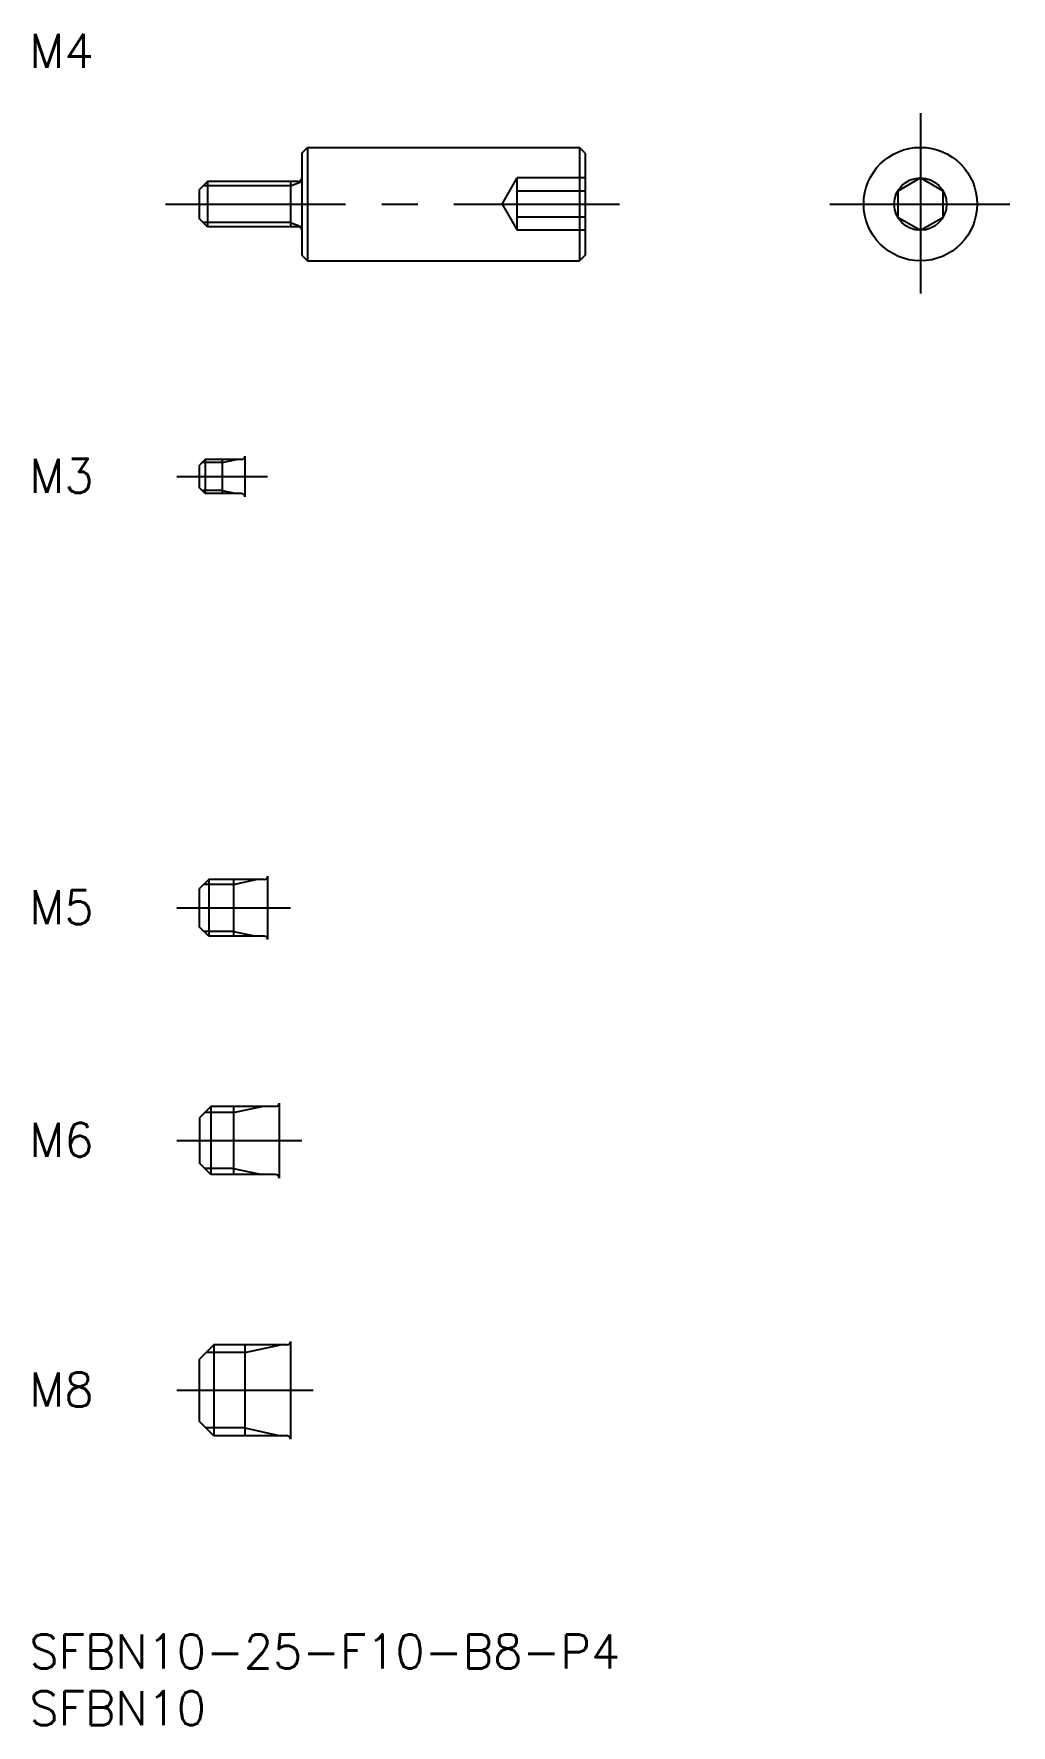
# Model space of a CAD drawing. Extents: x 0 to 87, y -8 to 141.
import ezdxf

# ---------------------------------------------------------------- set-up
doc = ezdxf.new("R2010")
doc.units = 0
doc.header["$LTSCALE"] = 0.5
doc.linetypes.add('CENTER', pattern=[50.8, 31.75, -6.35, 6.35, -6.35])
doc.linetypes.add('DASHED', pattern=[19.05, 12.7, -6.35])
for name, color, linetype in [('MSM_CENTER', 1, 'CENTER'), ('MSM_CONTINUOUS', 7, 'CONTINUOUS'), ('MSM_DASHED', 4, 'DASHED'), ('MSM_NARROW', 5, 'CONTINUOUS'), ('MSM_PART_NUMBER', 7, 'CONTINUOUS')]:
    doc.layers.add(name, color=color, linetype=linetype)
doc.styles.get("Standard").update_dxf_attribs({"font": 'txt.shx', "height": 1, "bigfont": 'bigfont.shx'})

# ---------------------------------------------------------------- blocks, each defined once
blk = doc.blocks.new('*U12')
at = {"layer": 'MSM_PART_NUMBER'}
blk.add_text('SFBN10-25-F10-B8-P4', height=3, dxfattribs=at).set_placement((0, -3))
blk = doc.blocks.new('*U13')
at = {"layer": 'MSM_PART_NUMBER'}
blk.add_text('SFBN10', height=3, dxfattribs=at).set_placement((0, -8))
blk = doc.blocks.new('*U14')
at = {"layer": 'MSM_PART_NUMBER'}
blk.add_text('M8', height=3, dxfattribs=at).set_placement((0, 20.06))
blk = doc.blocks.new('*U15')
at = {"layer": 'MSM_PART_NUMBER'}
blk.add_text('M6', height=3, dxfattribs=at).set_placement((0, 42.06))
blk = doc.blocks.new('*U16')
at = {"layer": 'MSM_PART_NUMBER'}
blk.add_text('M5', height=3, dxfattribs=at).set_placement((0, 62.56))
blk = doc.blocks.new('*U17')
at = {"layer": 'MSM_PART_NUMBER'}
blk.add_text('M4', height=3, dxfattribs=at).set_placement((0, 138))
blk = doc.blocks.new('*U18')
at = {"layer": 'MSM_PART_NUMBER'}
blk.add_text('M3', height=3, dxfattribs=at).set_placement((0, 100.56))

msp = doc.modelspace()

# ---------------------------------------------------------------- linework, layer by layer
at = {"layer": 'MSM_CENTER'}
for p, q in [((78.54, 134), (78.54, 118)), ((12, 126), (52, 126)), ((70.54, 126), (86.54, 126)), ((13, 102), (21, 102)), ((13, 64), (23, 64)), ((13, 43.5), (24, 43.5)), ((13, 21.5), (25, 21.5))]:
    msp.add_line(p, q, dxfattribs=at)
at = {"layer": 'MSM_CONTINUOUS'}
for p, q in [((24, 130.5), (24.5, 131)), ((24, 130.5), (24, 121.5)), ((24.5, 131), (24.5, 121)), ((24.5, 131), (48.5, 131)), ((48.5, 131), (48.5, 121)), ((49, 130.5), (48.5, 131)), ((49, 130.5), (49, 121.5)), ((78.54, 128.31), (76.54, 127.15)), ((80.54, 127.15), (78.54, 128.31)), ((15.7, 128), (15, 127.3)), ((15, 124.7), (15, 127.3)), ((23.7, 128), (15.7, 128)), ((15.7, 128), (15.7, 124)), ((23, 128), (23, 124)), ((76.54, 127.15), (76.54, 124.85)), ((80.54, 124.85), (80.54, 127.15)), ((15.7, 124), (15, 124.7)), ((23.7, 124), (15.7, 124)), ((76.54, 124.85), (78.54, 123.69)), ((78.54, 123.69), (80.54, 124.85)), ((24, 121.5), (24.5, 121)), ((24.5, 121), (48.5, 121)), ((49, 121.5), (48.5, 121)), ((15.5, 103.5), (15, 103)), ((15, 101), (15, 103)), ((18.7, 103.5), (15.5, 103.5)), ((15.5, 103.5), (15.5, 100.5)), ((17, 103.5), (17, 100.5)), ((19, 103.8), (19, 100.2)), ((15.5, 100.5), (15, 101)), ((18.7, 100.5), (15.5, 100.5)), ((15.8, 66.5), (15, 65.7)), ((15, 62.3), (15, 65.7)), ((20.7, 66.5), (15.8, 66.5)), ((15.8, 66.5), (15.8, 61.5)), ((18, 66.5), (18, 61.5)), ((21, 66.8), (21, 61.2)), ((15.8, 61.5), (15, 62.3)), ((20.7, 61.5), (15.8, 61.5)), ((16, 46.5), (15, 45.5)), ((21.7, 46.5), (16, 46.5)), ((16, 46.5), (16, 40.5)), ((18, 46.5), (18, 40.5)), ((22, 46.8), (22, 40.2)), ((15, 45.5), (15, 41.5)), ((16, 40.5), (15, 41.5)), ((21.7, 40.5), (16, 40.5)), ((16.25, 25.5), (15, 24.25)), ((22.7, 25.5), (16.25, 25.5)), ((16.25, 25.5), (16.25, 17.5)), ((19, 25.5), (19, 17.5)), ((23, 25.8), (23, 17.2)), ((15, 18.75), (15, 24.25)), ((16.25, 17.5), (15, 18.75)), ((22.7, 17.5), (16.25, 17.5))]:
    msp.add_line(p, q, dxfattribs=at)
for radius in [5, 2.31]:
    msp.add_circle((78.54, 126), radius, dxfattribs=at)
for centre, start, end in [((23.7, 128.3), 270, 0), ((23.7, 123.7), 0, 90), ((18.7, 103.8), 270, 0), ((18.7, 100.2), 0, 90), ((20.7, 66.8), 270, 0), ((20.7, 61.2), 0, 90), ((21.7, 46.8), 270, 0), ((21.7, 40.2), 0, 90), ((22.7, 25.8), 270, 0), ((22.7, 17.2), 0, 90)]:
    msp.add_arc(centre, 0.3, start, end, dxfattribs=at)
at = {"layer": 'MSM_DASHED'}
for p, q in [((41.67, 126), (43, 128.31)), ((43, 123.69), (43, 128.31)), ((49, 128.31), (43, 128.31)), ((49, 127.15), (43, 127.15)), ((41.67, 126), (43, 123.69)), ((49, 124.85), (43, 124.85)), ((49, 123.69), (43, 123.69))]:
    msp.add_line(p, q, dxfattribs=at)
at = {"layer": 'MSM_NARROW'}
for p, q in [((23, 127.62), (15.32, 127.62)), ((23, 127.62), (24, 128)), ((23, 124.38), (15.32, 124.38)), ((23, 124.38), (24, 124)), ((17, 103.23), (15.23, 103.23)), ((17, 103.23), (18.25, 103.5)), ((17, 100.77), (15.23, 100.77)), ((17, 100.77), (18.25, 100.5)), ((18, 66.07), (15.37, 66.07)), ((18, 66.07), (20, 66.5)), ((18, 61.93), (15.37, 61.93)), ((18, 61.93), (20, 61.5)), ((18, 45.96), (20.5, 46.5)), ((18, 45.96), (15.46, 45.96)), ((18, 41.04), (15.46, 41.04)), ((18, 41.04), (20.5, 40.5)), ((19, 24.82), (22.12, 25.5)), ((19, 24.82), (15.57, 24.82)), ((19, 18.18), (15.57, 18.18)), ((19, 18.18), (22.12, 17.5))]:
    msp.add_line(p, q, dxfattribs=at)

# ---------------------------------------------------------------- block references
at = {"layer": 'MSM_CONTINUOUS'}
for name in ['*U17', '*U18', '*U16', '*U15', '*U14', '*U12', '*U13']:
    msp.add_blockref(name, (0, 0), dxfattribs=at)

doc.saveas('drawing.dxf')
